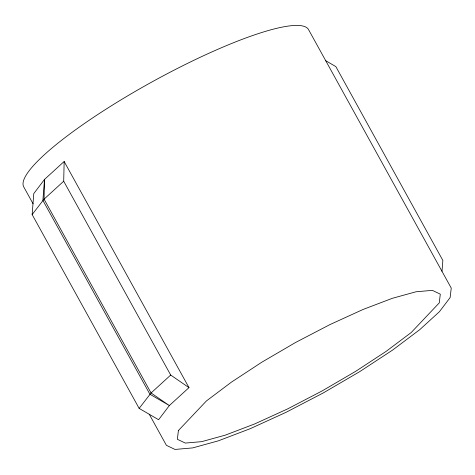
<?xml version="1.0" encoding="UTF-8"?>
<svg xmlns="http://www.w3.org/2000/svg" width="475" height="475" viewBox="0 0 475 475"><rect width="100%" height="100%" fill="white"/><g stroke="black" fill="none" stroke-linecap="round" stroke-linejoin="round"><path stroke-width="0.71" d="M188.985 387.636L170.703 375.054L63.703 181.224L64.155 161.5L44.513 179.419L33.778 193.592L32.146 214.563L139.145 408.387L158.608 419.728L169.349 405.555L188.985 387.636L64.155 161.5M442.011 271.284L442.854 260.437L335.855 66.613L325.808 60.758M32.146 214.563L44.062 199.144L63.703 181.224M139.145 408.387L151.062 392.973L170.703 375.054M33.072 203.781L23.75 186.901A162.676 29.925 -28.9 0 1 151.703 82.086A162.676 29.925 -28.9 0 1 308.584 29.664L451.25 288.099L450.14 297.558L439.399 311.731L419.763 329.65L392.564 350.099L359.664 371.676L323.297 392.914L285.944 412.371L250.147 428.717L218.352 440.836L192.725 447.901L175.014 449.439L166.416 445.336L149.209 414.17M44.513 179.419L44.062 199.144L151.062 392.973L169.349 405.555L149.886 394.214L42.887 200.391L44.513 179.419M178.392 430.558L177.371 439.292L185.303 443.074L201.655 441.661L225.316 435.136L254.665 423.949L287.702 408.862L322.181 390.901L355.751 371.296L386.128 351.375L411.231 332.506L439.268 302.878L440.295 294.15L432.363 290.362L416.005 291.781L392.35 298.306L363.001 309.492L329.965 324.579L295.486 342.534L261.915 362.14L231.539 382.06L206.435 400.936L178.392 430.558"/></g></svg>
